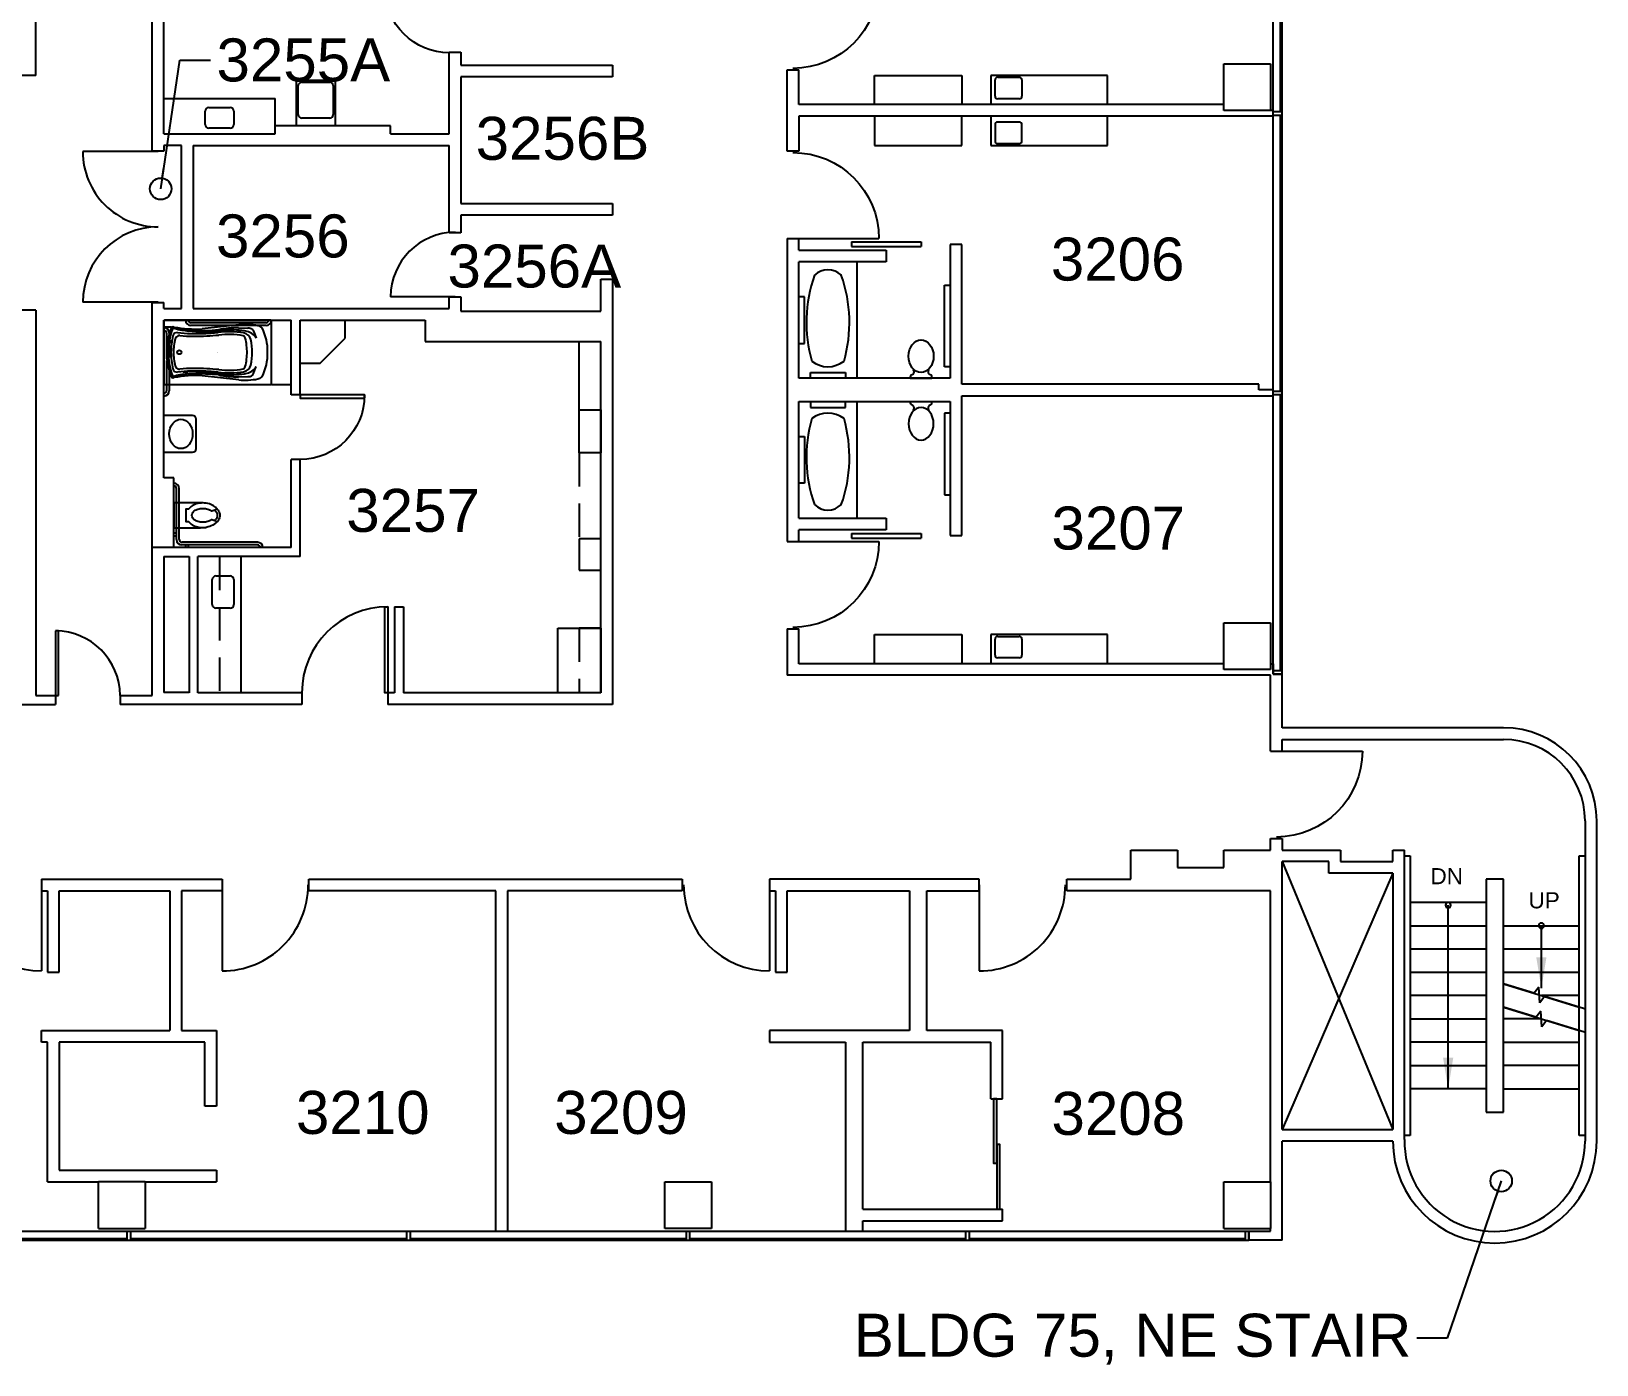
# Model space of a CAD drawing. Extents: x 338 to 7662, y 1527 to 4766.
# Drawn here: x 6789 to 7662, y 1643 to 2387 of the extents above; entities that cross this region are included whole.
import ezdxf

# ---------------------------------------------------------------- set-up
doc = ezdxf.new("R2010")
doc.units = 0
doc.header["$LTSCALE"] = 150
doc.header["$MEASUREMENT"] = 0
doc.linetypes.add('HIDDEN2', pattern=[0.1875, 0.125, -0.0625])
doc.layers.get('0').update_dxf_attribs({"linetype": 'CONTINUOUS'})
for name, color, linetype in [('A-ANNO-TEXT', 4, 'CONTINUOUS'), ('A-ANNO-TEXT-STAIR', 4, 'CONTINUOUS'), ('A-ANNO-TX192', 4, 'CONTINUOUS'), ('A-COLS', 5, 'CONTINUOUS'), ('A-DOOR', 2, 'CONTINUOUS'), ('A-FLOR-CASE', 3, 'CONTINUOUS'), ('A-FLOR-CASE-UPPR', 3, 'HIDDEN2'), ('A-FLOR-PFIX', 2, 'CONTINUOUS'), ('A-FLOR-STRS', 2, 'CONTINUOUS'), ('A-GLAZ', 2, 'CONTINUOUS'), ('A-GLAZ-SILL', 1, 'CONTINUOUS'), ('A-SHFT', 1, 'CONTINUOUS'), ('A-WALL-FULL', 6, 'CONTINUOUS')]:
    doc.layers.add(name, color=color, linetype=linetype)
doc.styles.add('ARIAL', font='arial.ttf')
doc.styles.get("Standard").update_dxf_attribs({"font": 'simplex'})
doc.dimstyles.new('DIM-96', dxfattribs={"dimscale": 96, "dimtxt": 0.18, "dimasz": 0.18, "dimexe": 0.18, "dimexo": 0.0625, "dimgap": 0.09, "dimtad": 0, "dimtih": 1, "dimtoh": 1, "dimdec": 4, "dimzin": 0, "dimdsep": 46, "dimlunit": 4, "dimtxsty": 'Standard', "dimcen": 0.09, "dimadec": 0, "dimazin": 0, "dimtfac": 1, "dimtdec": 4, "dimtofl": 0, "dimtmove": 2, "dimatfit": 3, "dimfxl": 1, "dimtolj": 1, "dimtzin": 0, "dimarcsym": 0})
doc.dimstyles.new('DIM1-4', dxfattribs={"dimscale": 48, "dimtxt": 0.09375, "dimasz": 0.125, "dimexe": 0.125, "dimexo": 0.09375, "dimgap": 0, "dimtad": 1, "dimdec": 4, "dimzin": 7, "dimdsep": 46, "dimlunit": 4, "dimtxsty": 'Standard', "dimcen": 2.25, "dimdle": 1.5, "dimadec": 0, "dimazin": 0, "dimtfac": 1, "dimtdec": 4, "dimtix": 1, "dimtofl": 0, "dimtmove": 2, "dimatfit": 3, "dimfxl": 1, "dimtolj": 1, "dimtzin": 0, "dimarcsym": 0})

# ---------------------------------------------------------------- blocks, each defined once
blk = doc.blocks.new('DR2')
blk.add_lwpolyline([(0, 0), (0, 0.036), (1, 0.036), (1, 0)], close=True)
blk.add_arc((0, 0), 1, 0, 90)
blk = doc.blocks.new('90-48-DR')
blk.add_blockref('DR2', (0, 0))
blk = doc.blocks.new('DR')
blk.add_lwpolyline([(0, 0), (0, 0.049), (1, 0.049), (1, 0)], close=True)
blk.add_arc((0, 0), 1, 0, 90)
blk = doc.blocks.new('90-DOOR')
blk.add_blockref('DR', (0, 0))
blk = doc.blocks.new('A$C790F095B')
for p, q in [((0, 35.5), (0, 0.52)), ((59.55, 36), (0.5, 36)), ((60.05, 0.5), (60.05, 35.5)), ((6.71, 26.4), (7.99, 27.23)), ((41.73, 33.4), (21.42, 31.08)), ((21.48, 28.91), (23.29, 29.03)), ((41.25, 29.64), (43.1, 29.36)), ((41.68, 31.76), (46.91, 31.54)), ((50.21, 29.36), (51.45, 25.95)), ((3.84, 23.07), (4.16, 24.98)), ((6.71, 9.62), (7.99, 8.79)), ((50.21, 6.66), (51.45, 10.07)), ((0.5, 0.02), (59.55, 0)), ((10.67, 6.94), (13.26, 7.14)), ((41.73, 2.62), (21.42, 4.94)), ((21.46, 7.12), (23.44, 7.01)), ((43.09, 6.62), (41.14, 6.4)), ((41.68, 4.26), (46.91, 4.48))]:
    blk.add_line(p, q)
blk.add_circle((8.59, 18.02), 1.13)
for centre, radius, start, end in [((0.5, 35.5), 0.5, 90, 180), ((59.55, 35.5), 0.5, 0, 90), ((39.12, 17.87), 37.66, 158.81213, 179.9077), ((39.74, 18.17), 37.56, 160.3576, 180.27357), ((42.7, 17.59), 40.28, 161.21092, 179.5978), ((55.85, 16.9), 51.92, 168.52609, 178.81968), ((5.1, 31.03), 1.18, 68.29289, 157.77483), ((5.83, 30.41), 1.52, 144.04093, 165.5243), ((5.75, 29.99), 1.31, 76.42295, 154.287), ((5.1, 30.95), 0.613, 78.47544, 144.04093), ((7.18, 26.78), 2.26, 81.57553, 168.52609), ((25.47, 130.91), 101.4, 258.48073, 264.57431), ((17.93, 98.75), 67.76, 259.46779, 272.95866), ((20.42, 90.76), 61.21, 256.42295, 263.80152), ((7.79, 25.18), 1.62, 131.65095, 167.97407), ((17.68, 119.64), 91.2, 263.59706, 272.99247), ((8.56, 26.35), 1.05, 76.8005, 123.04115), ((17.47, 125.67), 98.68, 264.96251, 273.73451), ((21.85, 122.89), 93.32, 265.05794, 274.94206), ((12.25, 280.48), 250.55, 270.83071, 274.1958), ((18.27, 140.45), 111.97, 272.13616, 276.13543), ((16.59, 183.69), 156.66, 272.67298, 275.1458), ((37.86, -20.65), 51.18, 88.65242, 98.95423), ((36.27, -20.83), 50.32, 80.65376, 96.89068), ((41.72, -22.58), 54.34, 90.04476, 101.83167), ((36.03, -12.41), 40.44, 78.4356, 97.65045), ((38.01, -14.31), 44.85, 81.04216, 88.65242), ((45.02, -8.32), 41.85, 79.86602, 94.51259), ((43.8, 25.6), 1.64, 14.36179, 78.4356), ((43.62, 23.85), 5.04, 14.35049, 80.65376), ((43.84, 19.78), 10.27, 65.9959, 83.58144), ((45.58, 22.24), 9.4, 66.40838, 81.85662), ((45.1, 22.59), 7.19, 27.88003, 65.9959), ((48.03, 29.09), 2.19, 7.0506, 53.38379), ((51.55, 28.23), 4.72, 46.32678, 79.86602), ((29.58, 18.89), 28.28, 358.21403, 26.82392), ((39.12, 18.15), 37.66, 180.0923, 201.18787), ((39.74, 17.85), 37.56, 179.72643, 199.6424), ((42.7, 18.43), 40.28, 180.4022, 198.78908), ((55.85, 19.12), 51.92, 181.18032, 191.47391), ((43.46, 17.58), 38.1, 167.97407, 179.57282), ((43.46, 18.44), 38.1, 180.42718, 192.02593), ((10.86, 17.45), 35.57, 0.2338, 13.91474), ((10.86, 18.57), 35.57, 346.08526, 359.7662), ((14.87, 17.79), 34.42, 0.0758, 12.26216), ((14.87, 18.23), 34.42, 347.73784, 359.9242), ((29.58, 17.13), 28.28, 333.17608, 1.78597), ((7.18, 9.24), 2.26, 191.47391, 278.42447), ((7.79, 10.84), 1.62, 192.02593, 228.34905), ((8.56, 9.67), 1.05, 236.95885, 283.1995), ((17.47, -89.65), 98.68, 86.26549, 95.03749), ((16.59, -147.67), 156.66, 84.8542, 87.32702), ((36.03, 48.43), 40.44, 262.34955, 281.5644), ((43.8, 10.42), 1.64, 281.5644, 345.63821), ((43.62, 12.17), 5.04, 279.34624, 345.64951), ((45.1, 13.43), 7.19, 294.0041, 332.11997), ((0.5, 0.52), 0.5, 180, 269.98355), ((5.1, 4.99), 1.18, 202.22517, 291.70711), ((5.83, 5.61), 1.52, 194.4757, 215.95907), ((5.75, 6.03), 1.31, 205.713, 283.57705), ((5.1, 5.07), 0.613, 215.95907, 281.52456), ((25.47, -94.89), 101.4, 95.42569, 101.51927), ((17.93, -62.73), 67.76, 87.04134, 100.53221), ((20.42, -54.74), 61.21, 96.19848, 103.57705), ((17.68, -83.62), 91.2, 87.00753, 96.40294), ((21.85, -86.87), 93.32, 85.05794, 94.94206), ((12.25, -244.46), 250.55, 85.8042, 89.16929), ((18.27, -104.43), 111.97, 83.86457, 87.86384), ((37.86, 56.67), 51.18, 261.04577, 271.34758), ((36.27, 56.85), 50.32, 263.10932, 279.34624), ((41.72, 58.6), 54.34, 258.16833, 269.95524), ((38.01, 50.33), 44.85, 271.34758, 278.95784), ((45.02, 44.34), 41.85, 265.48741, 280.13398), ((43.84, 16.24), 10.27, 276.41856, 294.0041), ((47.21, 8.03), 3.56, 265.11879, 306.61621), ((44.82, 8.8), 5.79, 321.21093, 338.35467), ((51.55, 7.79), 4.72, 280.13398, 313.67322), ((59.55, 0.5), 0.5, 269.98355, 0)]:
    blk.add_arc(centre, radius, start, end)
at = {"flags": 8}
for tag, p in [('MATERIAL', (30.02, 18)), ('PRODUCT', (30.02, 18.01)), ('TRADENAME', (30.02, 18.01)), ('MODELNUMBER', (30.02, 18.01))]:
    blk.add_attdef(tag, p, '', height=0.001, dxfattribs=at)
blk = doc.blocks.new('A$C6B300B99')
for p, q in [((1.5, 4.5), (1.5, 33)), ((3, 4.5), (3, 33)), ((1.5, 8), (0, 8)), ((1.5, 6.5), (0, 6.5)), ((46.75, 3), (4.5, 3)), ((46.75, 1.5), (4.5, 1.5)), ((6.5, 1.5), (6.5, 0)), ((8, 1.5), (8, 0))]:
    blk.add_line(p, q)
at = {"linetype": 'Continuous'}
for p, q in [((21.07, 20.5), (21.07, 20.5)), ((23.83, 21.6), (23.83, 21.6))]:
    blk.add_line(p, q, dxfattribs=at)
for points in [[(16.4, 24.93, 0.022673), (14.88, 25), (0, 25), (0, 21.02), (0, 18), (0, 14.98), (0, 11), (14.88, 11)], [(16.21, 24.94, 0.074934), (12.56, 24.39, 0.085426), (9.67, 22.92, 0.066386), (8.26, 21.55), (6.71, 21.55), (6.71, 14.55), (8.26, 14.55, 0.066386), (9.67, 13.18, 0.085426), (12.56, 11.71, 0.111314), (17.99, 11.29)], [(23.72, 14.01, 0.562484), (23.53, 14.84), (21.3, 15.58, 0.238976), (20.85, 15.51, -0.08035), (18.98, 14.58, -0.074934), (16.21, 14.16, -0.074934), (13.45, 14.58, -0.085426), (11.46, 15.59, -0.066386), (10.62, 16.4, -0.330534), (10.62, 19.7, -0.066386), (11.46, 20.51, -0.085426), (13.45, 21.52, -0.074934), (16.21, 21.94, -0.074934), (18.98, 21.52, -0.08035), (20.85, 20.59, 0.238976), (21.3, 20.52), (23.5, 21.25, 0.549653), (23.71, 22.07)], [(25.75, 18, -0.143932), (25.02, 15.5, -0.107177), (22.56, 13.05, -0.077997), (19.21, 11.57, -0.065232), (14.88, 11)], [(22.67, 20.98, -0.063273), (23.75, 19.69, -0.143932), (24.25, 18)], [(24.25, 18, -0.143932), (23.75, 16.31, -0.059203), (22.75, 15.1)], [(23.75, 22.02, -0.06085), (25.02, 20.5, -0.143932), (25.75, 18)]]:
    blk.add_lwpolyline(points, format="xyb", dxfattribs=at)
for centre, radius, start, end in [((0, 33), 3, 0, 90), ((0, 33), 1.5, 0, 90), ((4.5, 4.5), 3, 180, 270), ((4.5, 4.5), 1.5, 180, 270), ((46.75, 0), 3, 0, 90), ((46.75, 0), 1.5, 0, 90)]:
    blk.add_arc(centre, radius, start, end)
for centre, radius, start, end in [((16.21, 12.56), 12.38, 72.85836, 90), ((17.04, 15.25), 9.56, 53.32752, 72.85836), ((18.32, 16.96), 7.43, 43.42584, 53.32752)]:
    blk.add_arc(centre, radius, start, end, dxfattribs=at)
blk = doc.blocks.new('window')
at = {"layer": 'A-GLAZ'}
for p, q in [((0, 5), (0, 0)), ((2, 5), (2, 0)), ((2, 1), (156, 1))]:
    blk.add_line(p, q, dxfattribs=at)
at = {"layer": 'A-GLAZ', "linetype": 'Continuous'}
for p, q in [((0, 5), (2, 5)), ((0, 0), (2, 0))]:
    blk.add_line(p, q, dxfattribs=at)
at = {"layer": 'A-GLAZ-SILL'}
for p, q in [((2, 5), (156, 5)), ((2, 0), (156, 0))]:
    blk.add_line(p, q, dxfattribs=at)

msp = doc.modelspace()

# ---------------------------------------------------------------- linework, layer by layer
at = {"layer": 'A-ANNO-TEXT', "linetype": 'Continuous'}
for p, q in [((7627.14, 1850.27), (7610, 1855.57)), ((7629.79, 1853.76), (7627.14, 1850.27)), ((7630.22, 1845), (7629.79, 1853.76)), ((7632.87, 1848.49), (7630.22, 1845)), ((7655.12, 1841.61), (7632.87, 1848.49)), ((7628.26, 1836.88), (7610, 1842.5)), ((7630.9, 1840.38), (7628.26, 1836.88)), ((7631.35, 1831.62), (7630.9, 1840.38)), ((7633.99, 1835.12), (7631.35, 1831.62)), ((7655.12, 1828.62), (7633.99, 1835.12))]:
    msp.add_line(p, q, dxfattribs=at)
at = {"layer": 'A-ANNO-TEXT'}
for centre, start, end in [((7579.12, 1899.5), 90, 270), ((7579.12, 1899.5), 270, 90), ((7631.12, 1888), 90, 270), ((7631.12, 1888), 270, 90)]:
    msp.add_arc(centre, 1.5, start, end, dxfattribs=at)
at = {"layer": 'A-COLS'}
for p, q in [((7454, 2343), (7454, 2369)), ((7454, 2369), (7480, 2369)), ((7480, 2343), (7454, 2343)), ((7454, 2057), (7480, 2057)), ((7454, 2031), (7454, 2057)), ((7480, 2031), (7454, 2031)), ((6826, 1719), (6826, 1745)), ((6852, 1745), (6852, 1719)), ((7142, 1745), (7168, 1745)), ((7142, 1719), (7142, 1745)), ((7168, 1745), (7168, 1719)), ((7454, 1745), (7480, 1745)), ((7454, 1719), (7454, 1745))]:
    msp.add_line(p, q, dxfattribs=at)
at = {"layer": 'A-COLS', "linetype": 'Continuous'}
for p, q in [((7480, 2369), (7480, 2343)), ((7480, 2057), (7480, 2031)), ((6852, 1745), (6826, 1745)), ((7480, 1745), (7480, 1719)), ((6826, 1719), (6852, 1719)), ((7168, 1719), (7142, 1719)), ((7454, 1719), (7480, 1719))]:
    msp.add_line(p, q, dxfattribs=at)
at = {"layer": 'A-DOOR'}
for p, q in [((6859.25, 2320), (6817.25, 2320)), ((7213.5, 2271.5), (7261.5, 2271.5)), ((7246.1, 2269.64), (7285.09, 2269.64)), ((7246.1, 2269.64), (7246.1, 2267.14)), ((7246.1, 2267.14), (7285.09, 2267.14)), ((7285.09, 2269.64), (7285.09, 2267.14)), ((7025, 2239), (6989, 2239)), ((6859.25, 2236), (6817.25, 2236)), ((7246.1, 2106.87), (7246.1, 2104.37)), ((7246.1, 2106.87), (7285.09, 2106.87)), ((7285.09, 2106.87), (7285.09, 2104.37)), ((7213.5, 2102.5), (7261.5, 2102.5)), ((7246.1, 2104.37), (7285.09, 2104.37)), ((6803.75, 2052.5), (6802, 2052.5)), ((6802, 2052.5), (6802, 2016.5)), ((6803.75, 2016.5), (6803.75, 2052.5)), ((6802, 2016.5), (6803.75, 2016.5)), ((7483.25, 1985.5), (7531.25, 1985.5)), ((6794.25, 1910.75), (6794.25, 1862.75)), ((6895, 1910.75), (6895, 1862.75)), ((7200.5, 1910.75), (7200.5, 1862.75)), ((7317.5, 1910.75), (7317.5, 1862.75))]:
    msp.add_line(p, q, dxfattribs=at)
for points in [[(7325.5, 1791.41), (7325.5, 1755.41), (7327.25, 1755.41), (7327.25, 1791.41), (7325.5, 1791.41)], [(7327.25, 1765.88), (7327.25, 1729.88), (7329, 1729.88), (7329, 1765.88), (7327.25, 1765.88)]]:
    msp.add_lwpolyline(points, dxfattribs=at)
msp.add_arc((6802, 2016.5), 36, 0, 90, dxfattribs=at)
at = {"layer": 'A-DOOR', "extrusion": (0, 0, -1)}
for centre, major_axis, start_param, end_param in [((7021.85, 2411.14), (25.46, -25.46), 0.785398, 2.356194), ((7213.5, 2414.5), (33.94, 33.94), 0.785398, 2.356194), ((7213.5, 2271.5), (33.94, 33.94), 5.497787, 7.068583), ((7213.5, 2102.5), (33.94, 33.94), 0.785398, 2.356194), ((7483.25, 1985.5), (33.94, 33.94), 0.785398, 2.356194)]:
    msp.add_ellipse(centre, major_axis=major_axis, ratio=1, start_param=start_param, end_param=end_param, dxfattribs=at)
at = {"layer": 'A-DOOR'}
for centre, major_axis, start_param, end_param in [((6859.25, 2320), (29.7, 29.7), 2.356194, 3.926991), ((6859.25, 2236), (29.7, 29.7), 0.785398, 2.356194), ((7025, 2239), (25.46, 25.46), 0.785398, 2.356194), ((6794.25, 1910.75), (-33.94, 33.94), 0.785398, 2.356194), ((6895, 1910.75), (-33.94, 33.94), 2.356194, 3.926991), ((7200.5, 1910.75), (-33.94, 33.94), 0.785398, 2.356194), ((7317.5, 1910.75), (-33.94, 33.94), 2.356194, 3.926991)]:
    msp.add_ellipse(centre, major_axis=major_axis, ratio=1, start_param=start_param, end_param=end_param, dxfattribs=at)
at = {"layer": 'A-FLOR-CASE'}
for p, q in [((7259, 2346.25), (7259, 2362.5)), ((7259, 2362.5), (7307.75, 2362.5)), ((7307.75, 2362.5), (7307.75, 2346.25)), ((7389, 2362.5), (7324, 2362.5)), ((7324, 2362.5), (7324, 2346.25)), ((7389, 2346.25), (7389, 2362.5)), ((6862.5, 2349.66), (6924.5, 2349.66)), ((6924.5, 2330), (6924.5, 2349.66)), ((7259, 2339.75), (7259, 2323.5)), ((7307.75, 2323.5), (7307.75, 2339.75)), ((7324, 2339.75), (7324, 2323.5)), ((7389, 2323.5), (7389, 2339.75)), ((7259, 2323.5), (7307.75, 2323.5)), ((7324, 2323.5), (7389, 2323.5)), ((6938.5, 2201.86), (6938.5, 2226)), ((6963.64, 2216), (6963.64, 2226)), ((6949.5, 2201.86), (6963.64, 2216)), ((7094.25, 2175.85), (7094.25, 2214)), ((7094.25, 2214), (7106.25, 2214)), ((6949.5, 2201.86), (6938.5, 2201.86)), ((6943.5, 2201.86), (6942.5, 2201.86)), ((7094.25, 2175.85), (7106.25, 2175.85)), ((7094.25, 2151.85), (7094.25, 2175.85)), ((7106.25, 2175.85), (7106.25, 2151.85)), ((7106.25, 2151.85), (7094.25, 2151.85)), ((7106.25, 2103.85), (7094.25, 2103.85)), ((7094.25, 2103.85), (7094.25, 2086.35)), ((7106.25, 2086.35), (7106.25, 2103.85)), ((6905.5, 2094), (6905.5, 2018)), ((7094.25, 2086.35), (7106.25, 2086.35)), ((7082.25, 2054), (7106.25, 2054)), ((7082.25, 2018), (7082.25, 2054)), ((7106.25, 2054), (7106.25, 2018)), ((7259, 2050.5), (7307.75, 2050.5)), ((7259, 2034.25), (7259, 2050.5)), ((7307.75, 2050.5), (7307.75, 2034.25)), ((7324, 2050.5), (7324, 2034.25)), ((7389, 2050.5), (7324, 2050.5)), ((7389, 2034.25), (7389, 2050.5)), ((7106.25, 2018), (7082.25, 2018))]:
    msp.add_line(p, q, dxfattribs=at)
at = {"layer": 'A-FLOR-CASE', "linetype": 'HIDDEN2'}
msp.add_line((7094.25, 2151.85), (7094.25, 2103.85), dxfattribs=at)
at = {"layer": 'A-FLOR-CASE-UPPR'}
for p, q in [((6893.5, 2094), (6893.5, 2018)), ((7106.25, 2054), (7094.25, 2054)), ((7094.25, 2054), (7094.25, 2018))]:
    msp.add_line(p, q, dxfattribs=at)
at = {"layer": 'A-FLOR-PFIX'}
for p, q in [((6936.5, 2334.34), (6936.5, 2359.84)), ((6936.5, 2359.84), (6958, 2359.84)), ((6939.5, 2358.84), (6955, 2358.84)), ((6958, 2359.84), (6958, 2334.34)), ((7326.25, 2351), (7326.25, 2360)), ((7327.75, 2361.5), (7339.75, 2361.5)), ((7341.25, 2360), (7341.25, 2351)), ((6937.5, 2340.65), (6937.5, 2356.84)), ((6957, 2356.84), (6957, 2340.65)), ((6885.5, 2335.12), (6885.5, 2342.62)), ((6887.5, 2344.62), (6899.5, 2344.62)), ((6901.5, 2342.62), (6901.5, 2335.12)), ((7339.75, 2349.5), (7327.75, 2349.5)), ((6899.5, 2333.12), (6887.5, 2333.12)), ((6955, 2338.65), (6939.5, 2338.65)), ((7326.25, 2335), (7326.25, 2326)), ((7339.75, 2336.5), (7327.75, 2336.5)), ((7341.25, 2326), (7341.25, 2335)), ((7327.75, 2324.5), (7339.75, 2324.5)), ((7249.25, 2193.5), (7249.25, 2258.5)), ((7298, 2245.5), (7301.25, 2245.5)), ((7298, 2200), (7298, 2245.5)), ((7220, 2239), (7216.75, 2239)), ((7220, 2213), (7220, 2239)), ((6866.47, 2222), (6862.5, 2222)), ((6864, 2218.75), (6864, 2204.46)), ((6865.5, 2218.75), (6865.5, 2205.1)), ((6919.5, 2223), (6877.31, 2223)), ((6919.5, 2224.5), (6877.5, 2224.5)), ((6922.55, 2190), (6922.55, 2226)), ((7216.75, 2213), (7220, 2213)), ((6864, 2203.44), (6864, 2186.59)), ((6865.5, 2202.8), (6865.5, 2186.59)), ((7223.25, 2196.75), (7242.75, 2196.75)), ((7223.25, 2193.5), (7223.25, 2196.75)), ((7242.75, 2196.75), (7242.75, 2193.5)), ((7279, 2193.5), (7291, 2193.5)), ((7301.25, 2200), (7298, 2200)), ((6922.55, 2190), (6933.5, 2190)), ((7223.25, 2180.5), (7223.25, 2177.25)), ((7223.25, 2177.25), (7242.75, 2177.25)), ((7242.75, 2177.25), (7242.75, 2180.5)), ((7249.25, 2115.5), (7249.25, 2180.5)), ((7279, 2180.5), (7291, 2180.5)), ((6878.5, 2172.69), (6862.5, 2172.69)), ((6880.5, 2154.25), (6880.5, 2170.69)), ((7298, 2174), (7298, 2128.5)), ((7301.25, 2174), (7298, 2174)), ((7216.75, 2161), (7220, 2161)), ((7220, 2161), (7220, 2135)), ((6862.5, 2152.25), (6878.5, 2152.25)), ((7220, 2135), (7216.75, 2135)), ((7298, 2128.5), (7301.25, 2128.5)), ((6889.5, 2067.2), (6889.5, 2081.2)), ((6891.5, 2083.2), (6899.5, 2083.2)), ((6901.5, 2081.2), (6901.5, 2067.2)), ((6899.5, 2065.2), (6891.5, 2065.2)), ((7326.25, 2039), (7326.25, 2048)), ((7327.75, 2049.5), (7339.75, 2049.5)), ((7341.25, 2048), (7341.25, 2039)), ((7339.75, 2037.5), (7327.75, 2037.5))]:
    msp.add_line(p, q, dxfattribs=at)
for centre, radius, start, end in [((6939.5, 2356.84), 2, 90, 180), ((6955, 2356.84), 2, 0, 90), ((7327.75, 2360), 1.5, 90, 180), ((7339.75, 2360), 1.5, 0, 90), ((7327.75, 2351), 1.5, 180, 270), ((7339.75, 2351), 1.5, 270, 0), ((6887.5, 2342.62), 2, 90, 180), ((6899.5, 2342.62), 2, 0, 90), ((6887.5, 2335.12), 2, 180, 270), ((6899.5, 2335.12), 2, 270, 0), ((6939.5, 2340.65), 2, 180, 270), ((6955, 2340.65), 2, 270, 0), ((7327.75, 2335), 1.5, 90, 180), ((7339.75, 2335), 1.5, 0, 90), ((7327.75, 2326), 1.5, 180, 270), ((7339.75, 2326), 1.5, 270, 0), ((7233, 2243.12), 10.88, 46.39718, 133.60282), ((7299.75, 2224.66), 78.78, 160.46542, 195.95476), ((7166.25, 2224.66), 78.78, 344.04524, 19.53458), ((6862.5, 2218.75), 3, 0, 90), ((6862.5, 2218.75), 1.5, 0, 90), ((6877.5, 2226), 3, 180, 270), ((6877.5, 2226), 1.5, 180, 270), ((6919.5, 2226), 3, 270, 0), ((6919.5, 2226), 1.5, 270, 0), ((7233, 2215), 15, 233.1301, 306.8699), ((7280.5, 2194), 1.58, 108.43495, 198.43495), ((7279.3, 2197.2), 1.83, 292.3004, 45.65598), ((7290.67, 2197.17), 1.79, 131.74287, 248.20125), ((7289.5, 2194), 1.58, 341.56505, 71.56505), ((6862.5, 2186.59), 3, 270, 0), ((6862.5, 2186.59), 1.5, 270, 0), ((7280.5, 2180), 1.58, 161.56505, 251.56505), ((7279.3, 2176.8), 1.83, 314.34402, 67.6996), ((7290.67, 2176.83), 1.79, 111.79875, 228.25713), ((7289.5, 2180), 1.58, 288.43495, 18.43495), ((6878.5, 2170.69), 2, 0, 90), ((7299.75, 2149.34), 78.78, 164.04524, 199.53458), ((7233, 2159), 15, 53.1301, 126.8699), ((7166.25, 2149.34), 78.78, 340.46542, 15.95476), ((6878.5, 2154.25), 2, 270, 0), ((7233, 2130.88), 10.88, 226.39718, 313.60282), ((6891.5, 2081.2), 2, 90, 180), ((6899.5, 2081.2), 2, 0, 90), ((6891.5, 2067.2), 2, 180, 270), ((6899.5, 2067.2), 2, 270, 0), ((7327.75, 2048), 1.5, 90, 180), ((7339.75, 2048), 1.5, 0, 90), ((7327.75, 2039), 1.5, 180, 270), ((7339.75, 2039), 1.5, 270, 0)]:
    msp.add_arc(centre, radius, start, end, dxfattribs=at)
for centre, major_axis, ratio in [((7285, 2205.83), (0, -9.1), 0.769231), ((6872, 2162.47), (0, 8.22), 0.790862)]:
    msp.add_ellipse(centre, major_axis=major_axis, ratio=ratio, dxfattribs=at)
at = {"layer": 'A-FLOR-PFIX', "extrusion": (0, 0, -1)}
msp.add_ellipse((7285, 2168.17), major_axis=(0, 9.1), ratio=0.769231, dxfattribs=at)
at = {"layer": 'A-FLOR-STRS'}
for p, q in [((7554.75, 1927), (7558, 1927)), ((7558, 1927), (7558, 1771)), ((7652.25, 1927), (7655.5, 1927)), ((7652.25, 1771), (7652.25, 1927)), ((7600.25, 1901), (7558, 1901)), ((7558, 1888), (7600.25, 1888)), ((7610, 1888), (7652.25, 1888)), ((7600.25, 1875), (7558, 1875)), ((7652.25, 1875), (7610, 1875)), ((7558, 1862), (7600.25, 1862)), ((7610, 1862), (7652.25, 1862)), ((7610, 1855.5), (7652.25, 1842.5)), ((7600.25, 1849), (7558, 1849)), ((7652.25, 1849), (7631.12, 1849)), ((7558, 1836), (7600.25, 1836)), ((7610, 1842.5), (7652.25, 1829.5)), ((7631.12, 1836), (7610, 1836)), ((7600.25, 1823), (7558, 1823)), ((7610, 1823), (7652.25, 1823)), ((7558, 1810), (7600.25, 1810)), ((7652.25, 1810), (7610, 1810)), ((7600.25, 1797), (7558, 1797)), ((7610, 1797), (7652.25, 1797)), ((7558, 1771), (7554.75, 1771)), ((7655.5, 1771), (7652.25, 1771))]:
    msp.add_line(p, q, dxfattribs=at)
at = {"layer": 'A-GLAZ'}
for p, q in [((7465.87, 1717.5), (7465.87, 1712.5)), ((7467.87, 1717.5), (7467.87, 1712.5))]:
    msp.add_line(p, q, dxfattribs=at)
at = {"layer": 'A-GLAZ', "linetype": 'Continuous'}
for p, q in [((7465.87, 1717.5), (7467.87, 1717.5)), ((7465.87, 1712.5), (7467.87, 1712.5))]:
    msp.add_line(p, q, dxfattribs=at)
at = {"layer": 'A-SHFT'}
for p, q in [((7486.5, 1923.75), (7548.25, 1774.25)), ((7548.25, 1917.25), (7486.5, 1774.25))]:
    msp.add_line(p, q, dxfattribs=at)
at = {"layer": 'A-WALL-FULL'}
for p, q in [((6791, 2362.5), (6791, 2807.75)), ((6856, 2320.25), (6856, 2807.75)), ((6862.5, 2330), (6862.5, 2424.25)), ((7021.75, 2330), (7021.75, 2375.5)), ((7021.75, 2375.5), (7028.25, 2375.5)), ((7028.25, 2375.5), (7028.25, 2368.18)), ((7028.25, 2368.18), (7112.75, 2368.18)), ((7112.75, 2368.18), (7112.75, 2361.68)), ((6791, 2362.5), (6690, 2362.5)), ((7112.75, 2361.68), (7028.25, 2361.68)), ((7028.25, 2361.68), (7028.25, 2291)), ((7210.25, 2365.75), (7216.75, 2365.75)), ((7210.25, 2320.25), (7210.25, 2365.75)), ((7216.75, 2346.25), (7216.75, 2365.75)), ((7454, 2346.25), (7216.75, 2346.25)), ((7481.5, 2343), (7480, 2343)), ((7481.5, 2339.75), (7481.5, 2343)), ((6989, 2334.34), (6924.5, 2334.34)), ((6924.5, 2330), (6924.5, 2334.34)), ((6989, 2330), (6989, 2334.34)), ((7216.75, 2339.75), (7216.75, 2320.25)), ((7481.5, 2339.75), (7216.75, 2339.75)), ((6862.5, 2330), (6924.5, 2330)), ((6989, 2330), (7021.75, 2330)), ((6862.5, 2320.25), (6856, 2320.25)), ((6872.25, 2323.5), (6862.5, 2323.5)), ((6862.5, 2323.5), (6862.5, 2320.25)), ((6872.25, 2232.5), (6872.25, 2323.5)), ((6878.75, 2323.5), (7021.75, 2323.5)), ((6878.75, 2323.5), (6878.75, 2232.5)), ((7021.75, 2274.75), (7021.75, 2323.5)), ((7216.75, 2320.25), (7210.25, 2320.25)), ((7028.25, 2291), (7112.75, 2291)), ((7112.75, 2291), (7112.75, 2284.5)), ((7112.75, 2284.5), (7028.25, 2284.5)), ((7028.25, 2284.5), (7028.25, 2274.75)), ((7028.25, 2274.75), (7021.75, 2274.75)), ((7210.25, 2271.5), (7216.75, 2271.5)), ((7210.25, 2271.5), (7210.25, 2102.5)), ((7216.75, 2265), (7216.75, 2271.5)), ((7216.75, 2265), (7265.5, 2265)), ((7265.5, 2265), (7265.5, 2258.5)), ((7301.25, 2268.25), (7301.25, 2193.5)), ((7307.75, 2268.25), (7301.25, 2268.25)), ((7307.75, 2190.25), (7307.75, 2268.25)), ((7265.5, 2258.5), (7216.75, 2258.5)), ((7216.75, 2193.5), (7216.75, 2258.5)), ((7106.25, 2248.75), (7112.75, 2248.75)), ((7106.25, 2231), (7106.25, 2248.75)), ((7112.75, 2248.75), (7112.75, 2011.5)), ((7021.75, 2232.5), (7021.75, 2239)), ((7021.75, 2239), (7028.25, 2239)), ((7028.25, 2239), (7028.25, 2231)), ((6791, 2231.5), (6690, 2231.5)), ((6791, 2231.5), (6791, 2016.5)), ((6856, 2235.75), (6862.5, 2235.75)), ((6856, 2016.5), (6856, 2235.75)), ((6862.5, 2232.5), (6862.5, 2235.75)), ((6862.5, 2232.5), (6872.25, 2232.5)), ((6878.75, 2232.5), (7021.75, 2232.5)), ((7028.25, 2231), (7106.25, 2231)), ((6862.5, 2226), (6933.5, 2226)), ((6862.5, 2138), (6862.5, 2226)), ((6933.5, 2184.24), (6933.5, 2226)), ((6938.5, 2184.24), (6938.5, 2226)), ((6938.5, 2226), (7008.25, 2226)), ((7008.25, 2226), (7008.25, 2214)), ((7008.25, 2214), (7106.25, 2214)), ((7106.25, 2018), (7106.25, 2214)), ((7301.25, 2193.5), (7216.75, 2193.5)), ((6938.5, 2184.24), (6933.5, 2184.24)), ((7473.5, 2190.25), (7307.75, 2190.25)), ((7307.75, 2105.75), (7307.75, 2183.75)), ((7307.75, 2183.75), (7481.5, 2183.75)), ((7473.5, 2187), (7473.5, 2190.25)), ((7481.5, 2187), (7473.5, 2187)), ((7481.5, 2183.75), (7481.5, 2187)), ((7216.75, 2115.5), (7216.75, 2180.5)), ((7216.75, 2180.5), (7301.25, 2180.5)), ((7301.25, 2180.5), (7301.25, 2105.75)), ((6933.5, 2099), (6933.5, 2148.24)), ((6938.5, 2148.24), (6933.5, 2148.24)), ((6938.5, 2094), (6938.5, 2148.24)), ((6868, 2138), (6862.5, 2138)), ((6868, 2099), (6868, 2138)), ((7216.75, 2115.5), (7265.5, 2115.5)), ((7265.5, 2115.5), (7265.5, 2109)), ((7265.5, 2109), (7216.75, 2109)), ((7216.75, 2102.5), (7216.75, 2109)), ((7301.25, 2105.75), (7307.75, 2105.75)), ((6933.5, 2099), (6856, 2099)), ((7210.25, 2102.5), (7216.75, 2102.5)), ((6862.5, 2094), (6876.5, 2094)), ((6862.5, 2094), (6862.5, 2018.12)), ((6876.5, 2094), (6876.5, 2018)), ((6881.5, 2018), (6881.5, 2094)), ((6938.5, 2094), (6881.5, 2094)), ((6991.11, 2066), (6991.11, 2018)), ((6991.11, 2066), (6996.11, 2066)), ((6996.11, 2066), (6996.11, 2018)), ((7210.25, 2053.75), (7216.75, 2053.75)), ((7210.25, 2053.75), (7210.25, 2027.75)), ((7216.75, 2034.25), (7216.75, 2053.75)), ((7480, 2027.75), (7210.25, 2027.75)), ((7454, 2034.25), (7216.75, 2034.25)), ((7480, 2034.25), (7481.5, 2034.25)), ((7480, 1985.5), (7480, 2027.75)), ((7481.5, 2034.25), (7481.5, 2028.38)), ((7486.5, 2028.38), (7481.5, 2028.38)), ((7486.5, 1998.5), (7486.5, 2028.38)), ((6876.5, 2018.12), (6862.5, 2018.12)), ((6939.5, 2018), (6881.5, 2018)), ((6939.5, 2018), (6939.5, 2011.5)), ((6987.5, 2018), (6987.5, 2011.5)), ((6991.11, 2018), (6987.5, 2018)), ((7106.25, 2018), (6996.11, 2018)), ((6654, 2011.5), (6802, 2011.5)), ((6791, 2016.5), (6802, 2016.5)), ((6802, 2016.5), (6802, 2011.5)), ((6838, 2016.5), (6838, 2011.5)), ((6838, 2016.5), (6856, 2016.5)), ((6939.5, 2011.5), (6838, 2011.5)), ((7112.75, 2011.5), (6987.5, 2011.5)), ((7610, 1998.5), (7486.5, 1998.5)), ((7486.5, 1985.5), (7486.5, 1992)), ((7486.5, 1992), (7610, 1992)), ((7480, 1985.5), (7486.5, 1985.5)), ((7655.5, 1946.5), (7655.5, 1767.75)), ((7662, 1767.75), (7662, 1946.5)), ((7480, 1936.75), (7486.5, 1936.75)), ((7480, 1930.25), (7480, 1936.75)), ((7486.5, 1936.75), (7486.5, 1930.25)), ((7402, 1930.25), (7428, 1930.25)), ((7402, 1914), (7402, 1930.25)), ((7428, 1930.25), (7428, 1920.5)), ((7454, 1930.25), (7480, 1930.25)), ((7454, 1920.5), (7454, 1930.25)), ((7486.5, 1930.25), (7519, 1930.25)), ((7486.5, 1774.25), (7486.5, 1923.75)), ((7512.5, 1923.75), (7486.5, 1923.75)), ((7512.5, 1917.25), (7512.5, 1923.75)), ((7519, 1930.25), (7519, 1923.75)), ((7519, 1923.75), (7548.25, 1923.75)), ((7548.25, 1930.25), (7554.75, 1930.25)), ((7548.25, 1923.75), (7548.25, 1930.25)), ((7554.75, 1768.62), (7554.75, 1930.25)), ((6794.25, 1914), (6895, 1914)), ((6794.25, 1914), (6794.25, 1907.5)), ((6895, 1914), (6895, 1907.5)), ((6943.28, 1914), (7151.75, 1914)), ((6943.28, 1907.5), (6943.28, 1914)), ((7151.75, 1914), (7151.75, 1907.5)), ((7317.5, 1914), (7200.5, 1914)), ((7200.5, 1914), (7200.5, 1907.5)), ((7317.5, 1907.5), (7317.5, 1914)), ((7366.25, 1914), (7402, 1914)), ((7366.25, 1907.5), (7366.25, 1914)), ((7428, 1920.5), (7454, 1920.5)), ((7548.25, 1917.25), (7512.5, 1917.25)), ((7548.25, 1917.25), (7548.25, 1774.25)), ((7600.25, 1914), (7600.25, 1784)), ((7610, 1914), (7600.25, 1914)), ((7610, 1784), (7610, 1914)), ((6794.25, 1907.5), (6797.5, 1907.5)), ((6797.5, 1907.5), (6797.5, 1862)), ((6804, 1907.5), (6865.75, 1907.5)), ((6804, 1862), (6804, 1907.5)), ((6865.75, 1907.5), (6865.75, 1829.5)), ((6872.25, 1907.5), (6872.25, 1829.5)), ((6895, 1907.5), (6872.25, 1907.5)), ((7047.75, 1907.5), (6943.28, 1907.5)), ((7047.75, 1717.5), (7047.75, 1907.5)), ((7054.25, 1907.5), (7054.25, 1717.5)), ((7151.75, 1907.5), (7054.25, 1907.5)), ((7200.5, 1907.5), (7203.75, 1907.5)), ((7203.75, 1907.5), (7203.75, 1862)), ((7210.25, 1907.5), (7278.5, 1907.5)), ((7210.25, 1862), (7210.25, 1907.5)), ((7278.5, 1907.5), (7278.5, 1829.5)), ((7288.25, 1907.5), (7317.5, 1907.5)), ((7288.25, 1829.5), (7288.25, 1907.5)), ((7480, 1907.5), (7366.25, 1907.5)), ((7480, 1745), (7480, 1907.5)), ((6797.5, 1862), (6804, 1862)), ((7203.75, 1862), (7210.25, 1862)), ((6794.25, 1829.5), (6865.75, 1829.5)), ((6794.25, 1823), (6794.25, 1829.5)), ((6872.25, 1829.5), (6891.75, 1829.5)), ((6891.75, 1829.5), (6891.75, 1787.25)), ((7200.5, 1829.5), (7200.5, 1823)), ((7278.5, 1829.5), (7200.5, 1829.5)), ((7330.5, 1829.5), (7288.25, 1829.5)), ((7330.5, 1791.41), (7330.5, 1829.5)), ((6797.5, 1823), (6794.25, 1823)), ((6797.5, 1745), (6797.5, 1823)), ((6804, 1823), (6804, 1751.5)), ((6885.25, 1823), (6804, 1823)), ((6885.25, 1787.25), (6885.25, 1823)), ((7200.5, 1823), (7242.75, 1823)), ((7242.75, 1823), (7242.75, 1717.5)), ((7252.5, 1823), (7324, 1823)), ((7252.5, 1729.88), (7252.5, 1823)), ((7324, 1791.41), (7324, 1823)), ((6891.75, 1787.25), (6885.25, 1787.25)), ((7600.25, 1784), (7610, 1784)), ((7486.5, 1774.25), (7548.25, 1774.25)), ((7486.5, 1712.5), (7486.5, 1767.75)), ((7548.24, 1767.75), (7486.5, 1767.75)), ((6804, 1751.5), (6891.75, 1751.5)), ((6891.75, 1751.5), (6891.75, 1745)), ((6797.5, 1745), (6826, 1745)), ((6852, 1745), (6891.75, 1745)), ((7252.5, 1717.5), (7252.5, 1723.38)), ((7047.75, 1717.5), (7054.25, 1717.5)), ((7242.75, 1717.5), (7252.5, 1717.5)), ((7467.87, 1712.5), (7467.87, 1717.5)), ((7467.87, 1717.5), (7480, 1717.5)), ((7486.5, 1712.5), (7467.87, 1712.5)), ((7480, 1717.5), (7480, 1719))]:
    msp.add_line(p, q, dxfattribs=at)
for points in [[(7324, 1791.41), (7330.5, 1791.41)], [(7252.5, 1729.88), (7330.5, 1729.88)], [(7330.5, 1723.38), (7330.5, 1729.88)], [(7252.5, 1723.38), (7330.5, 1723.38)]]:
    msp.add_lwpolyline(points, dxfattribs=at)
for centre, radius, start, end in [((7610, 1946.5), 52, 0, 90), ((7610, 1946.5), 45.5, 0, 90), ((7605.12, 1767.8), 56.88, 180.05014, 0), ((7605.12, 1767.8), 50.38, 179.07172, 0)]:
    msp.add_arc(centre, radius, start, end, dxfattribs=at)

# ---------------------------------------------------------------- block references
for p in [(6685.87, 1712.5), (6841.87, 1712.5), (6997.87, 1712.5), (7153.87, 1712.5), (7309.87, 1712.5)]:
    msp.add_blockref('window', p)
at = {"layer": 'A-DOOR'}
for name, p, xscale, yscale, zscale, rotation in [('90-DOOR', (6938.5, 2184.24), -36, 36, 36, 179.9999999999998), ('90-48-DR', (6987.5, 2018), 48, 48, 48, 90)]:
    msp.add_blockref(name, p, dxfattribs=dict(at, xscale=xscale, yscale=yscale, zscale=zscale, rotation=rotation))
at = {"layer": 'A-FLOR-PFIX'}
msp.add_blockref('A$C790F095B', (6862.5, 2190), dxfattribs=at).add_auto_attribs({'MATERIAL': 'ACRYLIC', 'PRODUCT': 'WHIRLPOOLS', 'TRADENAME': "MARIPOSA 5'", 'MODELNUMBER': 'K-1239'})
msp.add_blockref('A$C6B300B99', (6868, 2099), dxfattribs=at)
at = {"layer": 'A-WALL-FULL', "rotation": 90}
for p in [(7486.5, 2340.38), (7486.5, 2184.38), (7486.5, 2028.38)]:
    msp.add_blockref('window', p, dxfattribs=at)

# ---------------------------------------------------------------- texts
at = {"layer": 'A-ANNO-TEXT', "char_height": 9, "attachment_point": 8, "style": 'ARIAL'}
for s, insert, width in [('DN', (7578.32, 1911.16), 30.5), ('UP', (7632.66, 1897.58), 30.516)]:
    msp.add_mtext(s, dxfattribs=dict(at, insert=insert, width=width))
at = {"layer": 'A-ANNO-TEXT-STAIR', "style": 'ARIAL'}
msp.add_text('BLDG 75, NE STAIR', height=24, dxfattribs=at).set_placement((7247.45, 1647.47))
at = {"layer": 'A-ANNO-TX192', "style": 'ARIAL'}
for s, p in [('3255A', (6891.84, 2359.19)), ('3256B', (7036.46, 2315.45)), ('3256', (6891.58, 2260.96)), ('3206', (7357.41, 2248.05)), ('3256A', (7020.73, 2244.16)), ('3257', (6964.25, 2107.79)), ('3207', (7357.76, 2097.95)), ('3210', (6936.16, 1771.8)), ('3209', (7080.28, 1771.8)), ('3208', (7357.76, 1771.27))]:
    msp.add_text(s, height=24, dxfattribs=at).set_placement(p)

# ---------------------------------------------------------------- leaders
at = {"layer": 'A-ANNO-TEXT'}
for points in [[(7579.12, 1797), (7579.12, 1899.5)], [(7631.12, 1853.14), (7631.12, 1888)]]:
    msp.add_leader(points, dimstyle='DIM-96', override={"dimgap": 0.09, "dimtad": 0}, dxfattribs=at)
at = {"layer": 'A-ANNO-TEXT-STAIR'}
msp.add_leader([(7608.73, 1745.57), (7578.49, 1657.85), (7561.6, 1657.85)], dimstyle='DIM1-4', override={"dimscale": 96, "dimgap": 0, "dimtad": 0, "dimldrblk": 'DotBlank'}, dxfattribs=at)
at = {"layer": 'A-ANNO-TX192'}
msp.add_leader([(6860.72, 2299.27), (6871.4, 2371), (6888.42, 2371)], dimstyle='DIM1-4', override={"dimscale": 96, "dimgap": 0, "dimtad": 0, "dimldrblk": 'DotBlank'}, dxfattribs=at)

doc.saveas('drawing.dxf')
